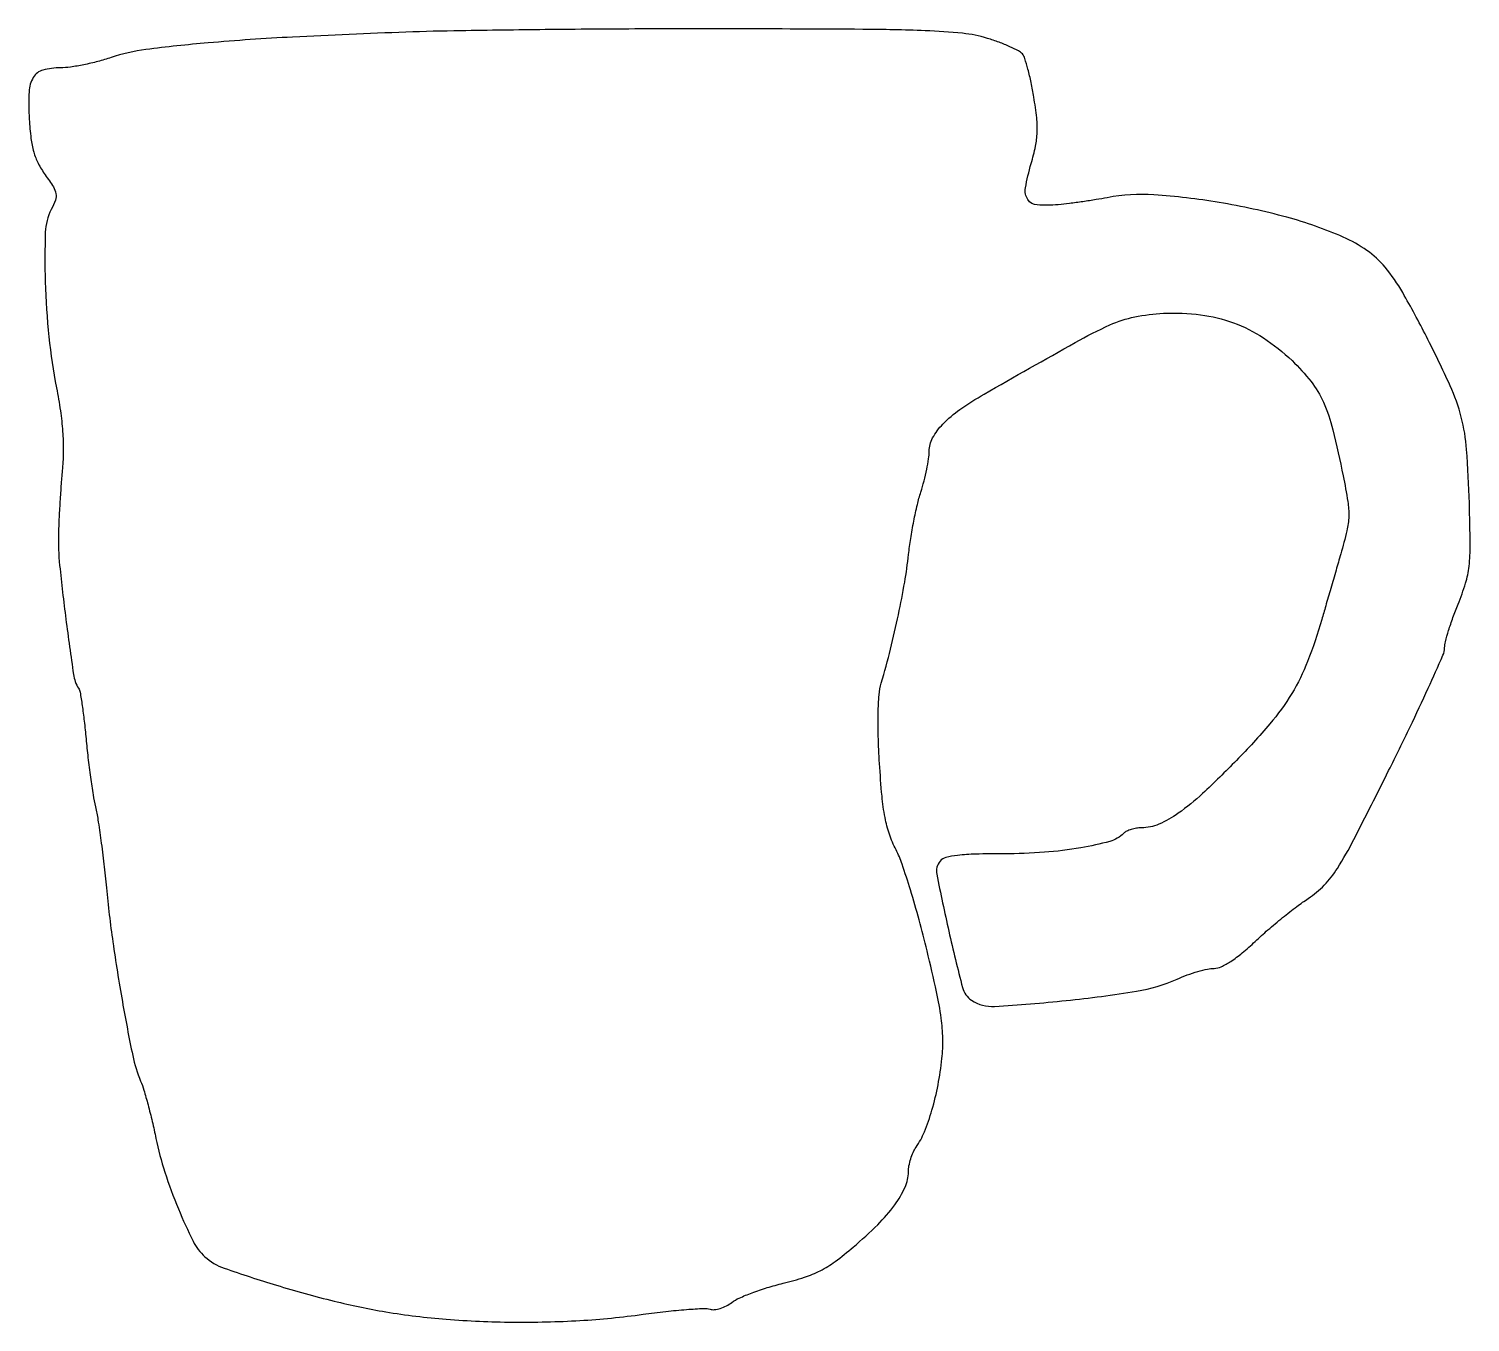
# Model space of a CAD drawing. Extents: x 0 to 277, y 0 to 248.
import ezdxf

# ---------------------------------------------------------------- set-up
doc = ezdxf.new("R2010")
doc.units = 0

msp = doc.modelspace()

# ---------------------------------------------------------------- linework, layer by layer
msp.add_lwpolyline([(72.5, 247.835892, 0.003735), (50.729935, 246.89008, 0.008773), (34.493743, 245.777246, 0.010451), (22.5642, 244.497358, 0.049329), (15.864862, 242.954475, -0.017467), (13.357115, 242.206117, -0.014117), (10.619063, 241.574127, -0.014352), (8.057223, 241.134602, -0.035317), (6.15399, 241, 0.066473), (2.776709, 240.549009, 0.192642), (0.928978, 239.155621, 0.127502), (0.111918, 236.421734, 0.02331), (0.164261, 231.098765, 0.015697), (0.487118, 227.432594, 0.039974), (1.014888, 224.81741, 0.048861), (1.875108, 222.6428, 0.036035), (3.221282, 220.429139, -0.01439), (4.782051, 218.096224, -0.09726), (5.278287, 216.805117, -0.12987), (5.174668, 215.592794, -0.033435), (4.384123, 213.775918, 0.111716), (3.242804, 209.392913, 0.015396), (3.229145, 199.907156, 0.018334), (3.930173, 189.303007, 0.022685), (5.389956, 179.514394, -0.012649), (6.1358, 175.119543, -0.017345), (6.568596, 171.132435, -0.019046), (6.69849, 167.459679, -0.023022), (6.530325, 164.014394, 0.00515), (6.28213, 161.084418, 0.003225), (6.049144, 157.651103, 0.003236), (5.863369, 154.266478, 0.005895), (5.762155, 151.5, 0.031463), (5.994602, 145.40615, 0.007073), (7.188335, 135.087621, 0.003847), (8.652419, 124.469061, 0.102574), (9.624826, 121.798028, -0.096434), (9.91595, 121.02763, -0.005538), (10.315776, 118.517384, -0.008277), (10.711553, 115.49765, -0.005976), (11.056762, 112.11885, 0.006372), (11.43052, 108.489071, 0.0056), (11.911349, 104.709912, 0.005635), (12.421907, 101.309258, 0.016817), (12.875427, 99, -0.018567), (13.345124, 96.563326, -0.004758), (13.920289, 92.590625, -0.00484), (14.489998, 88.041407, -0.004898), (14.969104, 83.5, 0.011479), (16.207817, 73.075361, 0.008486), (18.037624, 61.60558, 0.006988), (20.022396, 51.237739, 0.049258), (21.545879, 46.339826, -0.027376), (22.165065, 44.618273, -0.007242), (22.961979, 41.805004, -0.007327), (23.776563, 38.573084, -0.007473), (24.490429, 35.339826, 0.027735), (26.197494, 28.86585, 0.019626), (28.793413, 21.809493, 0.017622), (31.628409, 15.578746, 0.09357), (33.88142, 12.607926, 0.100525), (37.603133, 10.402343, 0.009714), (47.637248, 7.130782, 0.013272), (58.692639, 4.080574, 0.019223), (68.611093, 2.026378, 0.021972), (80.252087, 0.600942, 0.017057), (93.004679, 0.042069, 0.016906), (105.913001, 0.353501, 0.020166), (118.027687, 1.547688, -0.006655), (122.407727, 2.099272, -0.008954), (126.387667, 2.474713, -0.006529), (129.710783, 2.684651, -0.08958), (130.904941, 2.530171, 0.104929), (131.761382, 2.445764, 0.047628), (132.869235, 2.677312, 0.044188), (134.038141, 3.157173, 0.045444), (135.092872, 3.831272, -0.060633), (136.492216, 4.667032, -0.015016), (138.970448, 5.677763, -0.015138), (141.898415, 6.670684, -0.014653), (144.912908, 7.496431, 0.018603), (149.048728, 8.664532, 0.040997), (152.077821, 9.925318, 0.039987), (154.906152, 11.683976, 0.016903), (158.412908, 14.462391, 0.019659), (163.09379, 18.763546, 0.039132), (166.373468, 22.578346, 0.051032), (168.356345, 25.963248, 0.107394), (169, 28.925377, -0.045934), (169.106785, 30.08531, -0.029454), (169.43172, 31.398906, -0.029524), (169.90649, 32.658646, -0.047928), (170.469686, 33.653258, 0.056704), (172.065188, 36.589653, 0.025128), (173.514113, 40.762605, 0.023385), (174.685626, 45.608829, 0.021583), (175.437084, 50.674573, 0.030883), (175.60049, 54.529646, 0.029457), (175.293931, 58.437652, 0.019561), (174.396079, 63.477566, 0.005286), (172.578051, 71.384943, 0.007509), (171.056506, 77.304828, 0.007916), (169.382832, 83.072454, 0.007629), (167.786387, 87.996542, 0.035076), (166.621493, 90.760245, -0.034931), (165.346138, 93.783566, -0.035087), (164.506335, 96.950515, -0.024499), (163.926142, 101.065333, -0.007397), (163.444835, 107.361477, -0.007757), (163.202252, 112.632517, -0.013256), (163.184785, 117.037482, -0.015303), (163.370796, 120.533993, -0.049858), (163.793223, 122.811601, 0.009333), (165.557503, 129.329349, 0.009196), (167.086635, 135.940546, 0.009653), (168.281651, 142.16764, 0.015696), (169.027146, 147.5, -0.012474), (169.432952, 150.5456, -0.009062), (170.030101, 153.9125, -0.009164), (170.71373, 157.088971, -0.019753), (171.380511, 159.5, 0.014133), (171.993003, 161.621634, 0.01252), (172.512165, 163.861659, 0.012675), (172.877951, 165.902391, 0.037062), (172.989176, 167.326923, -0.125399), (173.651389, 169.88486, -0.065966), (175.61048, 172.546222, -0.048373), (178.878774, 175.343073, -0.022839), (183.571091, 178.320897, -0.001748), (201.005472, 188.218121, -0.022383), (207.707204, 191.606067, -0.055251), (212.449417, 193.14039, -0.039247), (218, 193.832621, -0.042969), (225.109663, 193.546185, -0.056747), (231.403446, 192.009159, -0.057076), (237.162911, 189.105786, -0.044172), (242.67781, 184.743391, -0.038117), (246.317073, 180.734203, -0.060993), (248.687348, 176.771336, -0.043644), (250.500381, 171.477655, -0.011078), (252.489749, 162.605583, -0.009814), (253.383222, 157.661801, -0.047688), (253.564837, 154.821981, -0.050699), (253.198366, 152.077566, -0.011999), (252.018025, 147.605583, 0.000164), (251.114432, 144.483538, 0.000116), (250.100135, 140.97164, 0.000117), (249.131299, 137.611299, 0.000245), (248.380468, 135, -0.023231), (245.662115, 126.957493, -0.043041), (242.614027, 120.780898, -0.040259), (238.411127, 114.954676, -0.017796), (232, 107.947277, -0.01043), (225.493195, 101.59531, -0.033881), (220.825237, 97.783614, -0.052799), (217.092297, 95.688078, -0.101857), (213.74966, 95, 0.039639), (212.772943, 94.922446, 0.035346), (211.781399, 94.691186, 0.037094), (210.918082, 94.352406, 0.084524), (210.348719, 93.948719, -0.130128), (207.667797, 92.390154, -0.024529), (202.088338, 91.149827, -0.024152), (195.11603, 90.29919, -0.018012), (187.372445, 90.011869, 0.006194), (181.92365, 89.938557, 0.022067), (178.443833, 89.694685, 0.032205), (176.170813, 89.284628, 0.160149), (175.086294, 88.603978, 0.225692), (174.442698, 86.070543, 0.006772), (176.762905, 75.115578, 0.00755), (179.374298, 64.32087, 0.185964), (181.129295, 61.863527, 0.162768), (185.555718, 60.685147, 0.010073), (199.290487, 61.823202, 0.014774), (212.82181, 63.624783, 0.063727), (220.585024, 65.934585, -0.017073), (222.551148, 66.725195, -0.016294), (224.597273, 67.393284, -0.01648), (226.441196, 67.864234, -0.054329), (227.686979, 68, 0.110843), (229.058794, 68.307894, 0.034578), (230.910514, 69.345361, 0.028576), (233.105632, 70.969374, 0.015859), (235.597755, 73.180896, -0.011109), (238.039354, 75.389391, -0.008053), (240.850797, 77.743001, -0.008141), (243.594084, 79.89238, -0.01756), (245.787894, 81.436165, 0.056708), (248.849243, 83.969938, 0.051329), (251.380369, 87.207458, 0.022147), (254.548575, 92.783494, 0.002397), (261.225153, 106.005269, 0.003513), (265.336799, 114.392581, 0.005225), (268.807091, 121.796215, 0.00242), (271.659214, 128.131326, 0.101908), (271.975153, 129.577592, -0.061055), (272.133246, 130.751047, -0.010801), (272.742562, 132.89031, -0.011551), (273.573616, 135.379924, -0.01017), (274.552718, 137.937461, 0.022337), (275.987465, 141.976838, 0.046326), (276.664827, 145.250403, 0.030098), (276.876942, 149.383555, 0.004984), (276.726416, 157.35987, 0.011302), (276.196513, 167.652326, 0.044569), (275.16694, 173.90793, 0.044024), (273.039238, 179.91918, 0.010844), (268.480413, 189.359792, 0.011614), (263.926319, 197.800341, 0.044682), (260.527141, 202.691731, 0.065419), (257.037682, 205.900543, 0.049437), (252.5, 208.463087, 0.037948), (241.670658, 212.286812, 0.024453), (228.659965, 215.123496, 0.024351), (216.140751, 216.595971, 0.065133), (207.193048, 216.043237, -0.007743), (205.053748, 215.66214, -0.004572), (202.488777, 215.270125, -0.004573), (199.919793, 214.925457, -0.007817), (197.768745, 214.690957, -0.040115), (193.720572, 214.639275, -0.234277), (191.933406, 215.680831, -0.192044), (191.474478, 217.905905, -0.026717), (192.566713, 222.581489, 0.019212), (193.402233, 225.930523, 0.041568), (193.727602, 228.562847, 0.037654), (193.628248, 231.369899, 0.013255), (193.076919, 235.364266, 0.010628), (192.555994, 238.149055, 0.013407), (191.950726, 240.699693, 0.011517), (191.342308, 242.793149, 0.097016), (190.87399, 243.651833, 0.099299), (190.147349, 244.239588, 0.015405), (188.473961, 245.050752, 0.016651), (186.412012, 245.891729, 0.013802), (184.166236, 246.651837, 0.049572), (179.405219, 247.615424, 0.015793), (172.18204, 248.114968, 0.007811), (160.217266, 248.376374, 0.001096), (135.5, 248.476025, 0.001548), (117.570376, 248.453516, 0.001452), (99.25625, 248.320629, 0.001444), (83.011023, 248.108636, 0.005003)], format="xyb", close=True)

doc.saveas('drawing.dxf')
